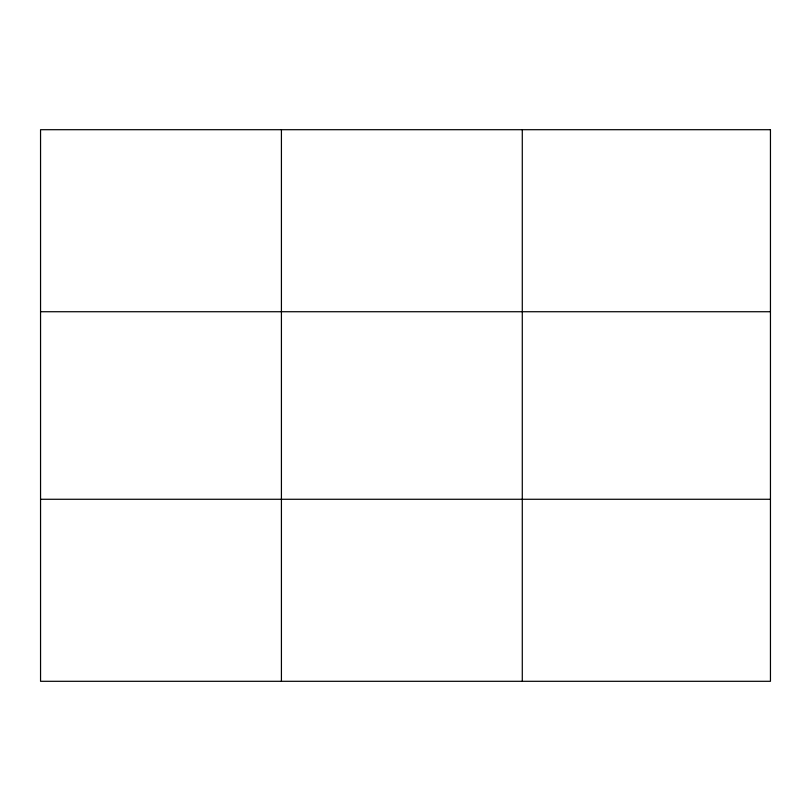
<?xml version="1.0" encoding="UTF-8"?>
<svg xmlns="http://www.w3.org/2000/svg" width="811" height="811" viewBox="0 0 811 811"><rect width="100%" height="100%" fill="white"/><g stroke="black" fill="none" stroke-linecap="round" stroke-linejoin="round"><path stroke-width="1.22" d="M281.417 129.699L281.417 681.301M522.284 129.699L522.284 681.301M40.55 311.728L770.45 311.728M40.55 499.272L770.45 499.272M770.45 129.699L770.45 681.301L40.55 681.301L40.55 129.699L770.45 129.699"/></g></svg>
